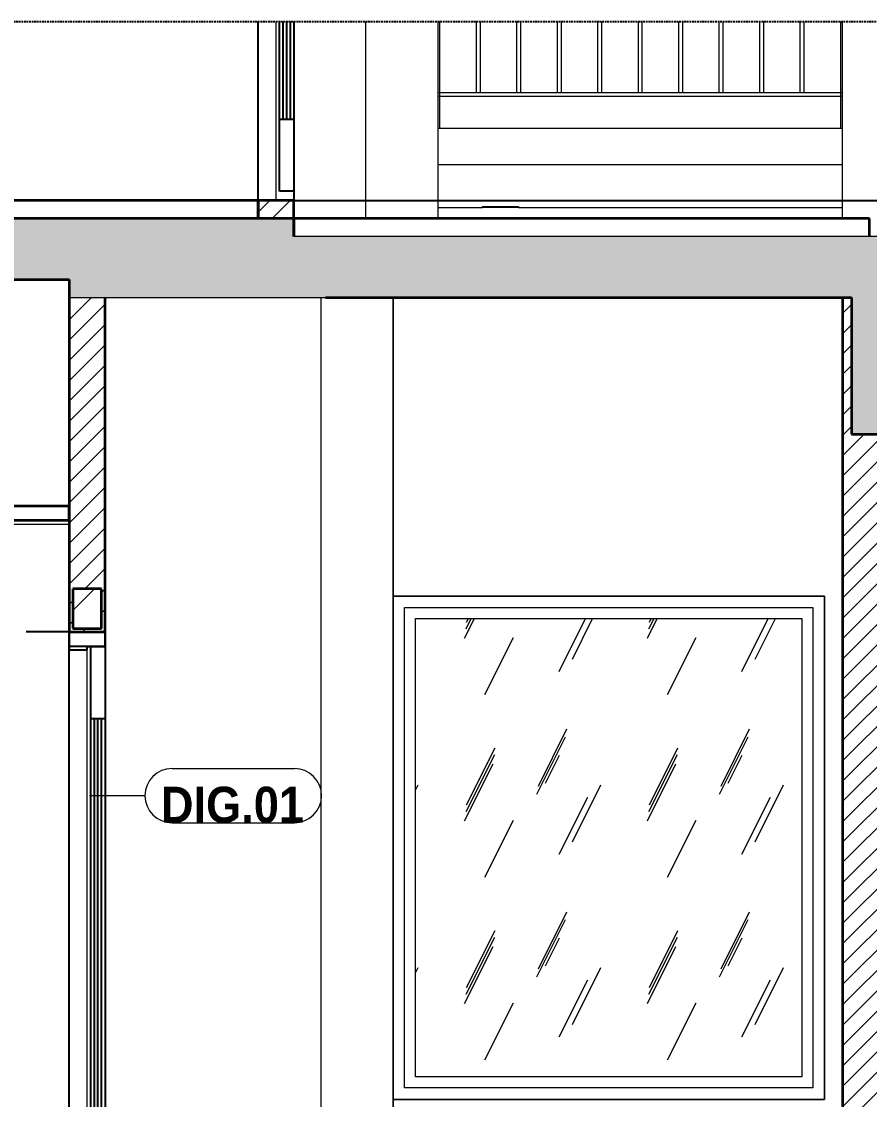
# Model space of a CAD drawing. Header units: millimetres. Extents: x 66631 to 260610, y 416 to 78637.
# Drawn here: x 140441 to 142798, y 3100 to 6097 of the extents above; entities that cross this region are included whole.
import ezdxf

# ---------------------------------------------------------------- set-up
doc = ezdxf.new("R2010")
doc.units = ezdxf.units.MM
for name, pattern in [('Centre', [31.75, 6.35, -4.7625, 15.875, -4.7625]), ('Hidden', [7.14375, 4.7625, -2.38125]), ('IMPORT-CENTER _2_', [40.64, 25.4, -5.08, 5.08, -5.08])]:
    doc.linetypes.add(name, pattern=pattern)
for name, color, linetype, lineweight in [('0-5', 130, 'Continuous', 5), ('A-CLNG-1', 250, 'Continuous', 35), ('A-CLNG-FNSH-1', 7, 'Continuous', 18), ('A-CLNG-PATT-1', 7, 'Continuous', 18), ('A-DETL-GENF', 92, 'Continuous', 18), ('A-DETL-GENF-4', 92, 'Hidden', 25), ('A-DETL-GENF-5', 9, 'Continuous', 18), ('A-DETL-MEDM', 33, 'Continuous', 35), ('A-DETL-THIN', 151, 'Continuous', 18), ('A-DOOR', 31, 'Continuous', 18), ('A-DOOR-3', 7, 'Continuous', 18), ('A-DOOR-4', 10, 'Continuous', 25), ('A-DOOR-IDEN', 31, 'Continuous', 9), ('A-FLOR-FNSH-1', 250, 'Continuous', 35), ('A-FLOR-HRAL', 11, 'Continuous', 18), ('A-FLOR-HRAL-1', 7, 'Continuous', 18), ('A-FLOR-LEVL-2', 51, 'Centre', 9), ('A-GLAZ', 151, 'Continuous', 18), ('A-WALL', 113, 'Continuous', 18), ('A-WALL-2', 250, 'Continuous', 35), ('A-WALL-3', 7, 'Continuous', 18), ('A-WALL-PATT-1', 9, 'Continuous', 18), ('A-WALL-PATT-2', 111, 'Continuous', 18), ('G-IMPT', 8, 'Continuous', 18), ('G-IMPT-4', 8, 'IMPORT-CENTER _2_', 18), ('M-EQPM', 50, 'Continuous', 18), ('M-EQPM-2', 7, 'Continuous', 18), ('M-EQPM-3', 50, 'Continuous', 25), ('S-BEAM-2', 7, 'Continuous', 18), ('S-COLS-9', 7, 'Continuous', 18)]:
    doc.layers.add(name, color=color, linetype=linetype, lineweight=lineweight)
doc.styles.add('Arial_B_1', font='arialbd.ttf', dxfattribs={"width": 0.9, "height": 100})
pattern_1 = [(45, (73567.876, 15875), (-28.28427, 28.28427), [])]
pattern_2 = [(50, (139113.6, 15875), (364.368, -31.878), [38.1, -419.1]), (355, (139113.6, 15875), (-70.486, 382.113), [30.48, -335.28]), (100.451, (139143.98, 15872.34), (293.885, 350.233), [32.38, -356.18]), (46.184, (139113.6, 15976.6), (542.158, -84.086), [57.15, -628.65]), (96.636, (139158.8, 15969.6), (474.805, 494.855), [48.57, -534.27]), (351.184, (139113.6, 15976.6), (474.81, 494.85), [45.72, -502.92]), (21, (139164.4, 15951.2), (303.2285, -204.5305), [38.1, -419.1]), (326, (139164.4, 15951.2), (123.604, 368.376), [30.48, -335.28]), (71.451, (139189.68, 15934.16), (426.834, 163.843), [32.38, -356.18]), (37.5, (139113.61, 15875), (6.1766, 169.1102), [3.353, -327.863, 3.353, -337.007, -336.55]), (37.5, (139113.61, 15875), (6.1766, 169.1102), [-671.576, 3.353, -333.197]), (7.5, (139113.61, 15875), (133.639, 200.3615), [3.353, -190.703, 3.353, -320.243, -128.27]), (7.5, (139113.61, 15875), (133.639, 200.3615), [-517.652, 3.353, -124.917]), (327.5, (139000.33, 15875), (271.1818, -11.4584), [3.353, -123.647, 3.353, -392.887, -525.78]), (327.5, (139000.33, 15875), (271.1818, -11.4584), [-523.24, 3.353, -522.427]), (317.5, (138949.53, 15875), (296.2585, 50.853), [3.353, -161.747, 3.353, -259.791, -373.38]), (317.5, (138949.53, 15875), (296.2585, 50.853), [-428.244, 3.353, -370.027]), (45, (139113.61, 15875), (-125.7236, 125.7236), []), (45, (139113.61, 16065.5), (-125.7236, 125.7236), [])]

# ---------------------------------------------------------------- blocks, each defined once
blk = doc.blocks.new('NCV_TKTC_KET CAU_rvt-6-TKCS_CĂN HỘ LOẠI 1B - MẶT CẮT 5')
at = {"layer": 'S-BEAM-2'}
blk.add_line((76052.6, 5700), (77177.6, 5700), dxfattribs=at)
at = {"layer": 'S-COLS-9'}
blk.add_line((77177.6, 5550), (77177.6, 6097.5), dxfattribs=at)
blk = doc.blocks.new('THU NUOC - THU NUOC-455054-TKCS_CĂN HỘ LOẠI 1B - MẶT CẮT 5')
at = {"layer": 'M-EQPM-2'}
for p, q in [((76177, 5583.2), (76277, 5583.2)), ((76177, 5580), (76177, 5583.2)), ((76277, 5580), (76177, 5580)), ((76277, 5583.2), (76277, 5580))]:
    blk.add_line(p, q, dxfattribs=at)
blk = doc.blocks.new('Railing - 10mm-901206-TKCS_CĂN HỘ LOẠI 1B - MẶT CẮT 5')
at = {"layer": 'A-FLOR-HRAL-1'}
for p, q in [((76160.1, 5900), (76160.1, 6097.5)), ((76170.1, 6097.5), (76170.1, 5900))]:
    blk.add_line(p, q, dxfattribs=at)
blk = doc.blocks.new('Railing - 50 x 10mm-901205-TKCS_CĂN HỘ LOẠI 1B - MẶT CẮT 5')
at = {"layer": 'A-FLOR-HRAL-1'}
blk.add_line((76057.6, 6097.5), (76057.6, 5800), dxfattribs=at)
blk = doc.blocks.new('Railing - 50 x 10mm-V77-TKCS_CĂN HỘ LOẠI 1B - MẶT CẮT 5')
at = {"layer": 'A-FLOR-HRAL-1'}
blk.add_line((77172.6, 5800), (77172.6, 6097.5), dxfattribs=at)
blk = doc.blocks.new('Railing - Railing-1003511-TKCS_CĂN HỘ LOẠI 1B - MẶT CẮT 5')
at = {"layer": 'A-FLOR-HRAL-1'}
for p, q in [((76052.564287, 5900), (77177.564287, 5900)), ((76052.564287, 5890), (77177.564287, 5890))]:
    blk.add_line(p, q, dxfattribs=at)
for name, p in [('Railing - 50 x 10mm-901205-TKCS_CĂN HỘ LOẠI 1B - MẶT CẮT 5', (0, 0)), ('Railing - 10mm-901206-TKCS_CĂN HỘ LOẠI 1B - MẶT CẮT 5', (0, 0)), ('Railing - 10mm-901206-TKCS_CĂN HỘ LOẠI 1B - MẶT CẮT 5', (112.5, 0)), ('Railing - 10mm-901206-TKCS_CĂN HỘ LOẠI 1B - MẶT CẮT 5', (225, 0)), ('Railing - 10mm-901206-TKCS_CĂN HỘ LOẠI 1B - MẶT CẮT 5', (337.5, 0)), ('Railing - 10mm-901206-TKCS_CĂN HỘ LOẠI 1B - MẶT CẮT 5', (450, 0)), ('Railing - 10mm-901206-TKCS_CĂN HỘ LOẠI 1B - MẶT CẮT 5', (562.5, 0)), ('Railing - 10mm-901206-TKCS_CĂN HỘ LOẠI 1B - MẶT CẮT 5', (675, 0)), ('Railing - 10mm-901206-TKCS_CĂN HỘ LOẠI 1B - MẶT CẮT 5', (787.5, 0)), ('Railing - 10mm-901206-TKCS_CĂN HỘ LOẠI 1B - MẶT CẮT 5', (900, 0)), ('Railing - 50 x 10mm-V77-TKCS_CĂN HỘ LOẠI 1B - MẶT CẮT 5', (0, 0))]:
    blk.add_blockref(name, p)
blk = doc.blocks.new('DOOR_CW_01 CANH MO-PANEL KINH - DIG_01-900x2200-CỬA NHÔM KÍNH-901215-TKCS_CĂN HỘ LOẠI 1B - MẶT CẮT 5')
at = {"layer": 'A-DOOR-3'}
for p, q in [((75552.6, 5600), (75552.6, 6097.5)), ((75602.6, 5600), (75602.6, 6097.5)), ((75652.6, 5600), (75652.6, 6097.5))]:
    blk.add_line(p, q, dxfattribs=at)
at = {"layer": 'A-DOOR-4'}
for p, q in [((75552.6, 5600), (75552.6, 6097.5)), ((75552.6, 5600), (75552.6, 6097.5)), ((75612.6, 5626), (75612.6, 6097.5)), ((75622.6, 5826), (75622.6, 6097.5)), ((75632.6, 5826), (75632.6, 6097.5)), ((75642.6, 5826), (75642.6, 6097.5)), ((75652.6, 6097.5), (75652.6, 5600)), ((75652.6, 6097.5), (75652.6, 5600)), ((75612.6, 5826), (75652.6, 5826)), ((75652.6, 5626), (75612.6, 5626))]:
    blk.add_line(p, q, dxfattribs=at)
blk = doc.blocks.new('NCV_TKTC_TANG 2_rvt-5-TKCS_CĂN HỘ LOẠI 1B - MẶT CẮT 5')
at = {"layer": 'A-WALL-PATT-1'}
h = blk.add_hatch(dxfattribs=at)
h.set_pattern_fill('FP_15', color=256, style=0, pattern_type=2)
h.set_pattern_definition(pattern_1)
h.paths.add_polyline_path([(75652.5, 5500), (75652.6, 5500), (75652.5, 5600), (75552.6, 5600), (75552.6, 5550), (75652.5, 5550), (75652.5, 5502.3)])
at = {"layer": 'A-FLOR-FNSH-1'}
for p, q in [((75552.6, 5600), (69252.5, 5600)), ((75552.6, 5550), (75552.6, 5600)), ((75652.6, 5600), (75552.6, 5600)), ((75552.6, 5600), (75552.6, 5550)), ((75652.6, 5550), (75652.6, 5600)), ((77252.6, 5550), (75652.6, 5550)), ((75652.6, 5550), (75652.6, 5500)), ((77252.6, 5500), (77252.6, 5550))]:
    blk.add_line(p, q, dxfattribs=at)
at = {"layer": 'A-WALL-2'}
for p, q in [((75552.6, 5600), (75552.6, 5550)), ((75652.6, 5600), (75552.6, 5600)), ((75652.6, 5500), (75652.6, 5600))]:
    blk.add_line(p, q, dxfattribs=at)
at = {"layer": 'A-WALL-3'}
for p, q in [((76052.6, 6097.5), (76052.6, 5550)), ((77177.6, 5800), (76052.6, 5800)), ((76052.6, 5580), (76177, 5580)), ((76277, 5580), (77177.6, 5580))]:
    blk.add_line(p, q, dxfattribs=at)
at = {"layer": 'S-COLS-9'}
for p, q in [((75852.6, 5550), (75852.6, 6097.5)), ((76052.6, 6097.5), (76052.6, 5550))]:
    blk.add_line(p, q, dxfattribs=at)
at = {"layer": 'A-DOOR'}
blk.add_blockref('DOOR_CW_01 CANH MO-PANEL KINH - DIG_01-900x2200-CỬA NHÔM KÍNH-901215-TKCS_CĂN HỘ LOẠI 1B - MẶT CẮT 5', (0, 0), dxfattribs=at)
at = {"layer": 'A-FLOR-HRAL'}
blk.add_blockref('Railing - Railing-1003511-TKCS_CĂN HỘ LOẠI 1B - MẶT CẮT 5', (0, 0), dxfattribs=at)
at = {"layer": 'M-EQPM'}
blk.add_blockref('THU NUOC - THU NUOC-455054-TKCS_CĂN HỘ LOẠI 1B - MẶT CẮT 5', (0, 0), dxfattribs=at)
blk = doc.blocks.new('DOOR_CW_01 CANH MO-PANEL KINH - DIG_01-900x2200-CỬA NHÔM KÍNH-400860-TKCS_CĂN HỘ LOẠI 1B - MẶT CẮT 5')
at = {"layer": 'A-DOOR-3'}
for p, q in [((75027.564287, 2200), (75027.564287, 4350)), ((75077.564287, 2200), (75077.564287, 4350)), ((75127.564287, 2200), (75127.564287, 4360))]:
    blk.add_line(p, q, dxfattribs=at)
at = {"layer": 'A-DOOR-4'}
for p, q in [((75127.564287, 4400), (74907.564287, 4400)), ((75027.564287, 2200), (75027.564287, 4400)), ((75027.564287, 2200), (75027.564287, 4400)), ((75027.564287, 4400), (75027.564287, 4350)), ((75127.564287, 4400), (75027.564287, 4400)), ((75127.564287, 4400), (75127.564287, 2200)), ((75127.564287, 4400), (75127.564287, 2200)), ((75127.564287, 4360), (75127.564287, 4400)), ((75127.564287, 4360), (75027.564287, 4360)), ((75027.564287, 4350), (75077.564287, 4350)), ((75077.564287, 4350), (75077.564287, 4360)), ((75077.564287, 4360), (75127.564287, 4360)), ((75127.564287, 4360), (75087.564287, 4360)), ((75087.564287, 2226), (75087.564287, 4360)), ((75127.564287, 4158), (75087.564287, 4158)), ((75097.564287, 2426), (75097.564287, 4158)), ((75107.564287, 2426), (75107.564287, 4158)), ((75117.564287, 2426), (75117.564287, 4158)), ((75087.564287, 2426), (75127.564287, 2426)), ((75127.564287, 2226), (75087.564287, 2226))]:
    blk.add_line(p, q, dxfattribs=at)
blk = doc.blocks.new('NCV_TKTC_TANG 1_rvt-5-TKCS_CĂN HỘ LOẠI 1B - MẶT CẮT 5')
at = {"layer": 'A-CLNG-PATT-1'}
h = blk.add_hatch(dxfattribs=at)
h.set_pattern_fill('FP_19', color=256, style=0, pattern_type=2)
h.set_pattern_definition([(0, (73567.88, 15875), (406.4, 101.6), [16.764, -288.036, 16.764, -288.036, -1625.6]), (0, (73567.88, 15875), (406.4, 101.6), [-609.6, 16.764, -592.836, 16.764, -288.036, -711.2]), (0, (73567.88, 15875), (406.4, 101.6), [-1524, 16.764, -186.436, 16.764, -491.236]), (120, (73720.28, 15925.8), (-291.1882, 301.1527), [16.764, -288.036, 16.764, -288.036, -1625.6]), (120, (73720.28, 15925.8), (-291.1882, 301.1527), [-609.6, 16.764, -592.836, 16.764, -288.036, -711.2]), (120, (73720.28, 15925.8), (-291.1882, 301.1527), [-1524, 16.764, -186.436, 16.764, -491.236]), (240, (73771.08, 16129), (-115.2118, -402.7527), [16.764, -288.036, 16.764, -288.036, -1625.6]), (240, (73771.08, 16129), (-115.2118, -402.7527), [-609.6, 16.764, -592.836, 16.764, -288.036, -711.2]), (240, (73771.08, 16129), (-115.2118, -402.7527), [-1524, 16.764, -186.436, 16.764, -491.236])])
h.paths.add_polyline_path([(74514.5, 4700), (75027.6, 4700), (75027.6, 4710), (72227.6, 4710), (72227.6, 4700), (73848, 4700)])
at = {"layer": 'A-WALL-PATT-1'}
h = blk.add_hatch(dxfattribs=at)
h.set_pattern_fill('FP_15', color=256, style=0, pattern_type=2)
h.set_pattern_definition(pattern_1)
h.paths.add_polyline_path([(75027.6, 2150), (75127.6, 2150), (75127.6, 2200), (75027.6, 2200)])
h.paths.add_polyline_path([(75097.7, 4400), (75127.6, 4400), (75127.6, 5330), (75027.6, 5330), (75027.6, 4400), (75037.6, 4400)])
h.paths.add_polyline_path([(75098, 4410), (75037.6, 4410), (75037.6, 4520), (75117.6, 4520), (75117.6, 4410)])
at = {"layer": 'A-CLNG-1'}
for p, q in [((75027.6, 4750), (74597.9, 4750)), ((75027.6, 4710), (75027.6, 4750)), ((75027.6, 4710), (72227.6, 4710))]:
    blk.add_line(p, q, dxfattribs=at)
at = {"layer": 'A-CLNG-FNSH-1'}
for p, q in [((75027.6, 4700), (75027.6, 4710)), ((72227.6, 4700), (75027.6, 4700))]:
    blk.add_line(p, q, dxfattribs=at)
at = {"layer": 'A-WALL-2'}
for p, q in [((75027.6, 5380), (75027.6, 4400)), ((75127.6, 4400), (75127.6, 5330)), ((75027.6, 4400), (75127.6, 4400))]:
    blk.add_line(p, q, dxfattribs=at)
at = {"layer": 'A-WALL-3'}
blk.add_line((75927.6, 5330), (75927.6, 2150), dxfattribs=at)
at = {"layer": 'S-COLS-9'}
for p, q in [((75727.9, 2150), (75727.9, 5330)), ((75927.9, 5330), (75927.9, 2150))]:
    blk.add_line(p, q, dxfattribs=at)
at = {"layer": 'A-DOOR'}
blk.add_blockref('DOOR_CW_01 CANH MO-PANEL KINH - DIG_01-900x2200-CỬA NHÔM KÍNH-400860-TKCS_CĂN HỘ LOẠI 1B - MẶT CẮT 5', (0, 0), dxfattribs=at)
blk = doc.blocks.new('M_Fixed - 1200 x 1400-2147274-TKCS_CĂN HỘ LOẠI 1B - MẶT CẮT 5')
at = {"layer": 'A-GLAZ'}
h = blk.add_hatch(dxfattribs=at)
h.set_pattern_fill('FP_21', color=256, style=0, pattern_type=2)
h.set_pattern_definition([(63.435, (74164.63, 15909.78), (-0.0009, 508.0002), [177.488, -958.435]), (63.435, (73656.63, 15909.78), (-0.0009, 508.0002), [177.488, -958.435]), (63.435, (74407.81, 16007.92), (-0.0009, 508.0002), [177.488, -958.435]), (63.435, (73899.81, 16007.92), (-0.0009, 508.0002), [177.488, -958.435]), (63.435, (74371, 15973.28), (-0.0009, 508.0002), [177.488, -958.435]), (63.435, (73863, 15973.28), (-0.0009, 508.0002), [177.488, -958.435]), (63.435, (74333.49, 16171.7), (-0.0009, 508.0002), [86.267, -1049.655]), (63.435, (73825.49, 16171.7), (-0.0009, 508.0002), [86.267, -1049.655]), (63.435, (74308.95, 16140.98), (-0.0009, 508.0002), [177.488, -958.435]), (63.435, (73800.95, 16140.98), (-0.0009, 508.0002), [177.488, -958.435]), (63.435, (74313.28, 16163.03), (-0.0009, 508.0002), [177.488, -958.435]), (63.435, (73805.28, 16163.03), (-0.0009, 508.0002), [177.488, -958.435]), (63.435, (74108.32, 16066.31), (-0.0009, 508.0002), [177.488, -958.435]), (63.435, (73600.32, 16066.31), (-0.0009, 508.0002), [177.488, -958.435]), (63.435, (74112.66, 16092.3), (-0.0009, 508.0002), [177.488, -958.435]), (63.435, (73604.66, 16092.3), (-0.0009, 508.0002), [177.488, -958.435]), (63.435, (74113.82, 16111.03), (-0.0009, 508.0002), [177.488, -958.435]), (63.435, (73605.82, 16111.03), (-0.0009, 508.0002), [177.488, -958.435])])
h.paths.add_polyline_path([(75990.564287, 3163), (77064.564287, 3163), (77064.564287, 4437), (75990.564287, 4437), (75990.564287, 3859.387993)])
for p, q in [((77127.564287, 4500), (75927.881062, 4500)), ((77127.564287, 3100), (77127.564287, 4500)), ((75959.564287, 4468), (77095.564287, 4468)), ((75959.564287, 3132), (75959.564287, 4468)), ((77095.564287, 4468), (77095.564287, 3132)), ((75990.564287, 4437), (77064.564287, 4437)), ((75990.564287, 3163), (75990.564287, 4437)), ((77064.564287, 4437), (77064.564287, 3163)), ((77064.564287, 3163), (75990.564287, 3163)), ((77095.564287, 3132), (75959.564287, 3132)), ((75927.881062, 3100), (77127.564287, 3100))]:
    blk.add_line(p, q, dxfattribs=at)
blk = doc.blocks.new('TKTC_XREF_251221_MB TANG 2-7 - TKTC_XREF_260130_MB TANG 2-5_dwg_$cc-4746800-TKCS_CĂN HỘ LOẠI 1B - MẶT CẮT 5')
at = {"layer": 'G-IMPT-4'}
for p, q in [((73743.1, 5600), (73864.2, 5600)), ((73803.2, 5600), (73804.1, 5600))]:
    blk.add_line(p, q, dxfattribs=at)
at = {"layer": 'M-EQPM'}
for p, q in [((73803.7, 5600), (73758.7, 5600)), ((73758.7, 5600), (73848.7, 5600)), ((73848.7, 5600), (73803.7, 5600)), ((73804, 5600), (73804, 5600))]:
    blk.add_line(p, q, dxfattribs=at)
blk = doc.blocks.new('TKTC_XREF_251221_MB TANG 2-7 - TKTC_XREF_260130_MB TANG 2-5_dwg_CUM U_DN100-4746796-TKCS_CĂN HỘ LOẠI 1B - MẶT CẮT 5')
at = {"layer": 'G-IMPT'}
for p, q in [((73750.5, 5600), (73748.2, 5600)), ((73749.2, 5600), (73858.1, 5600)), ((73749.6, 5600), (73749.2, 5600)), ((73756.2, 5600), (73749.4, 5600)), ((73755.1, 5600), (73750.5, 5600)), ((73750.5, 5600), (73750.5, 5600)), ((73751.6, 5600), (73750.8, 5600)), ((73754.1, 5600), (73751.5, 5600)), ((73754.1, 5600), (73751.5, 5600)), ((73754.1, 5600), (73751.6, 5600)), ((73754.8, 5600), (73754.1, 5600)), ((73755, 5600), (73755.1, 5600)), ((73757.3, 5600), (73755.1, 5600)), ((73755.5, 5600), (73851.8, 5600)), ((73758.7, 5600), (73848.7, 5600)), ((73853.1, 5600), (73850.9, 5600)), ((73858.8, 5600), (73852, 5600)), ((73857.7, 5600), (73853.1, 5600)), ((73853.1, 5600), (73853.1, 5600)), ((73854.2, 5600), (73853.4, 5600)), ((73856.7, 5600), (73854.2, 5600)), ((73856.7, 5600), (73854.2, 5600)), ((73856.7, 5600), (73854.2, 5600)), ((73857.5, 5600), (73856.7, 5600)), ((73860, 5600), (73857.7, 5600)), ((73857.7, 5600), (73857.7, 5600)), ((73858.5, 5600), (73858.1, 5600))]:
    blk.add_line(p, q, dxfattribs=at)
at = {"layer": 'G-IMPT', "flags": 128}
for points in [[(73757.3, 5600), (73758.8, 5600), (73758.8, 5600), (73746.7, 5600), (73746.7, 5600), (73748.2, 5600)], [(73748.2, 5600), (73748.2, 5600), (73757.3, 5600), (73757.3, 5600)], [(73754.8, 5600), (73754.8, 5600), (73750.8, 5600), (73750.8, 5600)], [(73755.9, 5600), (73755.5, 5600), (73758.7, 5600)], [(73852.2, 5600), (73851.8, 5600), (73848.7, 5600)], [(73859.9, 5600), (73861.4, 5600), (73861.4, 5600), (73849.3, 5600), (73849.3, 5600), (73850.8, 5600)], [(73850.9, 5600), (73850.8, 5600), (73859.9, 5600), (73860, 5600)], [(73857.4, 5600), (73857.5, 5600), (73853.4, 5600), (73853.4, 5600)]]:
    blk.add_lwpolyline(points, dxfattribs=at)
blk = doc.blocks.new('TKTC_XREF_251221_MB TANG 2-7 - TKTC_XREF_260130_MB TANG 2-5_dwg_$cc-4746795-TKCS_CĂN HỘ LOẠI 1B - MẶT CẮT 5')
at = {"layer": 'G-IMPT-4'}
for p, q in [((73903.4, 5600), (74056.4, 5600)), ((73979.9, 5600), (73980, 5600))]:
    blk.add_line(p, q, dxfattribs=at)
at = {"layer": 'M-EQPM'}
for p, q in [((73979.9, 5600), (73923.1, 5600)), ((73923.1, 5600), (74036.8, 5600)), ((74036.8, 5600), (73979.9, 5600)), ((73980, 5600), (73980, 5600))]:
    blk.add_line(p, q, dxfattribs=at)
blk = doc.blocks.new('TKTC_XREF_251221_MB TANG 2-7 - TKTC_XREF_260130_MB TANG 2-5_dwg_CUM U_DN100-4746799-TKCS_CĂN HỘ LOẠI 1B - MẶT CẮT 5')
at = {"layer": 'G-IMPT'}
for p, q in [((73910.3, 5600), (73913.2, 5600)), ((73911.7, 5600), (73920.3, 5600)), ((74049.6, 5600), (73912, 5600)), ((73912, 5600), (73912, 5600)), ((73913.2, 5600), (73918.9, 5600)), ((73913.2, 5600), (73913.2, 5600)), ((73913.5, 5600), (73914.4, 5600)), ((73914.4, 5600), (73917.6, 5600)), ((73914.4, 5600), (73917.6, 5600)), ((73914.4, 5600), (73917.6, 5600)), ((73917.6, 5600), (73918.6, 5600)), ((73918.9, 5600), (73921.8, 5600)), ((73918.9, 5600), (73918.9, 5600)), ((74041.7, 5600), (73920, 5600)), ((74037.7, 5600), (73923.9, 5600)), ((74040, 5600), (74042.8, 5600)), ((74041.4, 5600), (74050, 5600)), ((74042.8, 5600), (74048.6, 5600)), ((74042.8, 5600), (74042.8, 5600)), ((74043.2, 5600), (74044.1, 5600)), ((74044.1, 5600), (74047.3, 5600)), ((74044.1, 5600), (74047.3, 5600)), ((74044.1, 5600), (74047.3, 5600)), ((74047.3, 5600), (74048.3, 5600)), ((74048.6, 5600), (74051.4, 5600)), ((74048.6, 5600), (74048.6, 5600)), ((74049.7, 5600), (74049.6, 5600))]:
    blk.add_line(p, q, dxfattribs=at)
at = {"layer": 'G-IMPT', "flags": 128}
for points in [[(73910.3, 5600), (73908.4, 5600), (73908.4, 5600), (73923.7, 5600), (73923.7, 5600), (73921.8, 5600)], [(73921.8, 5600), (73921.8, 5600), (73910.3, 5600), (73910.3, 5600)], [(73913.5, 5600), (73913.5, 5600), (73918.6, 5600), (73918.6, 5600)], [(73920, 5600), (73920, 5600), (73923.9, 5600)], [(74041.7, 5600), (74041.7, 5600), (74037.7, 5600)], [(74040, 5600), (74038, 5600), (74038, 5600), (74053.4, 5600), (74053.4, 5600), (74051.4, 5600)], [(74051.4, 5600), (74051.4, 5600), (74040, 5600), (74040, 5600)], [(74043.2, 5600), (74043.2, 5600), (74048.3, 5600), (74048.3, 5600)]]:
    blk.add_lwpolyline(points, dxfattribs=at)
blk = doc.blocks.new('TKTC_XREF_251221_MB TANG 2-7 - TKTC_XREF_260130_MB TANG 2-5_dwg_$cc-4746798-TKCS_CĂN HỘ LOẠI 1B - MẶT CẮT 5')
at = {"layer": 'G-IMPT-4'}
for p, q in [((73667.9, 5600), (73514.9, 5600)), ((73591.3, 5600), (73591.4, 5600))]:
    blk.add_line(p, q, dxfattribs=at)
at = {"layer": 'M-EQPM'}
for p, q in [((73648.2, 5600), (73534.5, 5600)), ((73534.5, 5600), (73591.4, 5600)), ((73591.4, 5600), (73591.4, 5600)), ((73591.4, 5600), (73648.2, 5600))]:
    blk.add_line(p, q, dxfattribs=at)
blk = doc.blocks.new('TKTC_XREF_251221_MB TANG 2-7 - TKTC_XREF_260130_MB TANG 2-5_dwg_THU NUOC - THU NUOC-444531-TKCS_MB TẦNG 1-4746810-TKCS_CĂN HỘ LOẠI 1B - MẶT CẮT 5')
at = {"layer": 'G-IMPT'}
for p, q in [((76154.5, 5600), (76304.5, 5600)), ((76304.5, 5600), (76154.5, 5600)), ((76179.5, 5600), (76279.5, 5600)), ((76279.5, 5600), (76179.5, 5600)), ((76184.5, 5600), (76274.5, 5600)), ((76274.5, 5600), (76184.5, 5600)), ((76274.5, 5600), (76184.5, 5600)), ((76184.5, 5600), (76274.5, 5600)), ((76197.4, 5600), (76197.4, 5600)), ((76197.4, 5600), (76197.4, 5600)), ((76197.4, 5600), (76197.4, 5600)), ((76197.4, 5600), (76221.5, 5600)), ((76221.5, 5600), (76197.4, 5600)), ((76197.4, 5600), (76261.6, 5600)), ((76261.6, 5600), (76197.4, 5600)), ((76197.4, 5600), (76261.6, 5600)), ((76261.6, 5600), (76197.4, 5600)), ((76209.8, 5600), (76209.8, 5600)), ((76209.8, 5600), (76209.8, 5600)), ((76209.8, 5600), (76249.3, 5600)), ((76249.3, 5600), (76209.8, 5600)), ((76209.8, 5600), (76249.3, 5600)), ((76249.3, 5600), (76209.8, 5600)), ((76219.7, 5600), (76219.7, 5600)), ((76219.7, 5600), (76219.7, 5600)), ((76219.7, 5600), (76239.4, 5600)), ((76239.4, 5600), (76219.7, 5600)), ((76219.7, 5600), (76239.4, 5600)), ((76239.4, 5600), (76219.7, 5600)), ((76261.6, 5600), (76237.5, 5600)), ((76237.5, 5600), (76261.6, 5600)), ((76239.4, 5600), (76239.4, 5600)), ((76239.4, 5600), (76239.4, 5600)), ((76249.3, 5600), (76249.3, 5600)), ((76249.3, 5600), (76249.3, 5600)), ((76261.6, 5600), (76261.6, 5600)), ((76261.6, 5600), (76261.6, 5600)), ((76261.6, 5600), (76261.6, 5600))]:
    blk.add_line(p, q, dxfattribs=at)
blk = doc.blocks.new('TKTC_XREF_251221_MB TANG 2-7 - TKTC_XREF_260130_MB TANG 2-5_dwg_$cc-V82-TKCS_CĂN HỘ LOẠI 1B - MẶT CẮT 5')
at = {"layer": 'G-IMPT-4'}
for p, q in [((77099.1, 5600), (77220.2, 5600)), ((77160, 5600), (77159.3, 5600))]:
    blk.add_line(p, q, dxfattribs=at)
at = {"layer": 'M-EQPM'}
for p, q in [((77159.9, 5600), (77159.4, 5600)), ((77159.4, 5600), (77159.6, 5600)), ((77159.6, 5600), (77159.9, 5600)), ((77204.6, 5600), (77204.6, 5600))]:
    blk.add_line(p, q, dxfattribs=at)
blk = doc.blocks.new('TKTC_XREF_251221_MB TANG 2-7 - TKTC_XREF_260130_MB TANG 2-5_dwg_CUM U_DN100-V83-TKCS_CĂN HỘ LOẠI 1B - MẶT CẮT 5')
at = {"layer": 'G-IMPT'}
for p, q in [((77161.1, 5600), (77161.2, 5600)), ((77161.1, 5600), (77161.2, 5600)), ((77161.1, 5600), (77161.2, 5600)), ((77212.4, 5600), (77161.1, 5600)), ((77212.6, 5600), (77161.2, 5600)), ((77213.9, 5600), (77217.7, 5600)), ((77214, 5600), (77217.7, 5600)), ((77214.1, 5600), (77217.9, 5600)), ((77214.1, 5600), (77217.9, 5600)), ((77217.7, 5600), (77217.7, 5600)), ((77217.7, 5600), (77217.7, 5600)), ((77217.7, 5600), (77217.7, 5600)), ((77217.9, 5600), (77217.9, 5600)), ((77217.9, 5600), (77217.9, 5600)), ((77217.9, 5600), (77217.9, 5600)), ((77218.5, 5600), (77218.5, 5600)), ((77218.6, 5600), (77218.6, 5600)), ((77220.1, 5600), (77220, 5600)), ((77220.2, 5600), (77220.2, 5600)), ((77221.6, 5600), (77221.6, 5600)), ((77221.7, 5600), (77221.7, 5600)), ((77223.5, 5600), (77222.8, 5600)), ((77222.8, 5600), (77223.5, 5600)), ((77223.7, 5600), (77222.9, 5600)), ((77222.9, 5600), (77223.7, 5600)), ((77223.5, 5600), (77223.5, 5600)), ((77223.7, 5600), (77223.7, 5600))]:
    blk.add_line(p, q, dxfattribs=at)
at = {"layer": 'G-IMPT', "flags": 128}
for points in [[(77212.4, 5600), (77161.1, 5600), (77161.1, 5600)], [(77212.6, 5600), (77161.2, 5600), (77161.2, 5600)], [(77214, 5600), (77214, 5600), (77212.4, 5600), (77212.4, 5600), (77213.9, 5600), (77213.9, 5600)], [(77214.1, 5600), (77214.1, 5600), (77212.6, 5600), (77212.5, 5600), (77214.1, 5600), (77214.1, 5600)], [(77217.7, 5600), (77213.9, 5600), (77214, 5600), (77217.7, 5600)], [(77217.9, 5600), (77214.1, 5600), (77214.1, 5600), (77217.9, 5600)], [(77218.5, 5600), (77222.8, 5600), (77222.8, 5600), (77218.5, 5600)], [(77218.6, 5600), (77222.9, 5600), (77222.9, 5600), (77218.6, 5600)]]:
    blk.add_lwpolyline(points, dxfattribs=at)
blk = doc.blocks.new('TKTC_XREF_251221_MB TANG 2-7 - TKTC_XREF_251221_MB TANG 2-7-2039446-TKCS_CĂN HỘ LOẠI 1B - MẶT CẮT 5')
at = {"layer": 'M-EQPM'}
for p, q in [((75353.6, 5600), (74628.4, 5600)), ((74628.7, 5600), (75353.9, 5600)), ((75353.9, 5600), (75353.6, 5600)), ((77212.4, 5600), (77092.6, 5600)), ((77092.6, 5600), (77212.4, 5600)), ((77252.4, 5600), (77212.6, 5600)), ((77212.6, 5600), (77252.4, 5600))]:
    blk.add_line(p, q, dxfattribs=at)
at = {"layer": 'M-EQPM-3'}
for p, q in [((74627.6, 5600), (77102.6, 5600)), ((77102.6, 5600), (77727.6, 5600))]:
    blk.add_line(p, q, dxfattribs=at)
for name, p in [('TKTC_XREF_251221_MB TANG 2-7 - TKTC_XREF_260130_MB TANG 2-5_dwg_$cc-4746798-TKCS_CĂN HỘ LOẠI 1B - MẶT CẮT 5', (1232.1, 0)), ('TKTC_XREF_251221_MB TANG 2-7 - TKTC_XREF_260130_MB TANG 2-5_dwg_CUM U_DN100-4746799-TKCS_CĂN HỘ LOẠI 1B - MẶT CẮT 5', (842.7, 0)), ('TKTC_XREF_251221_MB TANG 2-7 - TKTC_XREF_260130_MB TANG 2-5_dwg_$cc-4746800-TKCS_CĂN HỘ LOẠI 1B - MẶT CẮT 5', (1232.7, 0)), ('TKTC_XREF_251221_MB TANG 2-7 - TKTC_XREF_260130_MB TANG 2-5_dwg_CUM U_DN100-4746796-TKCS_CĂN HỘ LOẠI 1B - MẶT CẮT 5', (1232.7, 0)), ('TKTC_XREF_251221_MB TANG 2-7 - TKTC_XREF_260130_MB TANG 2-5_dwg_$cc-4746795-TKCS_CĂN HỘ LOẠI 1B - MẶT CẮT 5', (1296.7, 0)), ('TKTC_XREF_251221_MB TANG 2-7 - TKTC_XREF_260130_MB TANG 2-5_dwg_CUM U_DN100-4746799-TKCS_CĂN HỘ LOẠI 1B - MẶT CẮT 5', (1296.7, 0)), ('TKTC_XREF_251221_MB TANG 2-7 - TKTC_XREF_260130_MB TANG 2-5_dwg_THU NUOC - THU NUOC-444531-TKCS_MB TẦNG 1-4746810-TKCS_CĂN HỘ LOẠI 1B - MẶT CẮT 5', (0, 0)), ('TKTC_XREF_251221_MB TANG 2-7 - TKTC_XREF_260130_MB TANG 2-5_dwg_$cc-V82-TKCS_CĂN HỘ LOẠI 1B - MẶT CẮT 5', (0, 0)), ('TKTC_XREF_251221_MB TANG 2-7 - TKTC_XREF_260130_MB TANG 2-5_dwg_CUM U_DN100-V83-TKCS_CĂN HỘ LOẠI 1B - MẶT CẮT 5', (0, 0))]:
    blk.add_blockref(name, p)
blk = doc.blocks.new('BORDER VIEW - BORDER VIEW-2576918-TKCS_CĂN HỘ LOẠI 1B - MẶT CẮT 5')
at = {"layer": 'A-DETL-GENF-4'}
blk.add_line((68922.6, 6097.5), (77577.6, 6097.5), dxfattribs=at)
blk = doc.blocks.new('STN_Door Tag - STN_Door Tag-1788670-TKCS_CĂN HỘ LOẠI 1B - MẶT CẮT 5')
at = {"layer": 'A-DOOR-IDEN'}
for p, q in [((75313.7, 4020.3), (75653.8, 4020.3)), ((75313.7, 3869.4), (75653.8, 3869.4))]:
    blk.add_line(p, q, dxfattribs=at)
for centre, start, end in [((75313.7, 3944.9), 90, 270), ((75653.8, 3944.9), 270, 90)]:
    blk.add_arc(centre, 75.5, start, end, dxfattribs=at)

msp = doc.modelspace()

# ---------------------------------------------------------------- hatches: boundary and pattern name
at = {"layer": 'A-DETL-GENF-5'}
h = msp.add_hatch(dxfattribs=at)
h.set_pattern_fill('FP_16', color=256, style=0, pattern_type=2)
h.set_pattern_definition(pattern_2)
h.paths.add_polyline_path([(134848.4, 4950), (134848.4, 5385), (139598.4, 5385), (139598.4, 5150), (139798.4, 5150), (139798.4, 5380), (140573.4, 5380), (140573.4, 5330), (142748.4, 5330), (142748.4, 4950), (143048.4, 4950), (143048.4, 5350), (143273.3, 5350), (143273.3, 5500), (141198.2, 5500), (141198.2, 5550), (134318.3, 5550), (134318.3, 5350), (134548.4, 5350), (134548.4, 4950), (134798.3, 4950)])
h = msp.add_hatch(dxfattribs=at)
h.set_pattern_fill('FP_16', color=256, style=0, pattern_type=2)
h.set_pattern_definition(pattern_2)
h.paths.add_polyline_path([(140643.7, 4410), (140663.3, 4410), (140663.3, 4520), (140583.3, 4520), (140583.3, 4410)])
at = {"layer": 'A-WALL-PATT-2'}
h = msp.add_hatch(dxfattribs=at)
h.set_pattern_fill('FP_15', color=256, style=0, pattern_type=2)
h.set_pattern_definition([(45, (139113.61, 15875), (-28.28427, 28.28427), [])])
h.paths.add_polyline_path([(142729.2, 2150), (142923.3, 2150), (142923.3, 4950), (142748.4, 4950), (142748.4, 5330), (142723.3, 5330), (142723.3, 2150)])

# ---------------------------------------------------------------- linework, layer by layer
at = {"layer": 'A-DETL-MEDM'}
for p, q in [((141198.2, 5550), (134318.3, 5550)), ((139798.4, 5380), (140573.4, 5380)), ((141286.3, 5330), (142748.4, 5330)), ((142748.4, 5330), (142748.4, 4950)), ((142748.4, 4950), (143048.4, 4950)), ((140663.3, 4520), (140583.3, 4520)), ((140583.3, 4520), (140583.3, 4410)), ((140663.3, 4410), (140663.3, 4520)), ((140583.3, 4410), (140663.3, 4410))]:
    msp.add_line(p, q, dxfattribs=at)
at = {"layer": 'A-DETL-THIN'}
for p, q in [((141198.2, 5500), (141198.2, 5550)), ((143273.3, 5500), (141198.2, 5500)), ((140573.4, 5380), (140573.4, 5330)), ((140573.4, 5330), (141286.3, 5330))]:
    msp.add_line(p, q, dxfattribs=at)
at = {"layer": 'A-DOOR-IDEN'}
msp.add_line((140629.4, 3945.4), (140784, 3945.4), dxfattribs=at)
at = {"layer": 'A-FLOR-LEVL-2'}
msp.add_line((133864.6, 5600), (143913.9, 5600), dxfattribs=at)
at = {"layer": 'A-WALL'}
for p, q in [((141473.6, 4500), (142673.3, 4500)), ((142673.3, 4500), (142673.3, 3100)), ((142673.3, 3100), (141473.6, 3100))]:
    msp.add_line(p, q, dxfattribs=at)
at = {"layer": 'A-WALL-2'}
msp.add_line((142723.3, 5330), (142723.3, 2150), dxfattribs=at)

# ---------------------------------------------------------------- block references
at = {"layer": '0-5'}
for name in ['NCV_TKTC_TANG 2_rvt-5-TKCS_CĂN HỘ LOẠI 1B - MẶT CẮT 5', 'NCV_TKTC_KET CAU_rvt-6-TKCS_CĂN HỘ LOẠI 1B - MẶT CẮT 5', 'NCV_TKTC_TANG 1_rvt-5-TKCS_CĂN HỘ LOẠI 1B - MẶT CẮT 5']:
    msp.add_blockref(name, (65545.7, 0), dxfattribs=at)
at = {"layer": 'A-DETL-GENF'}
msp.add_blockref('BORDER VIEW - BORDER VIEW-2576918-TKCS_CĂN HỘ LOẠI 1B - MẶT CẮT 5', (65545.7, 0), dxfattribs=at)
at = {"layer": 'A-DOOR-IDEN'}
msp.add_blockref('STN_Door Tag - STN_Door Tag-1788670-TKCS_CĂN HỘ LOẠI 1B - MẶT CẮT 5', (65545.7, 0), dxfattribs=at)
at = {"layer": 'A-GLAZ'}
msp.add_blockref('M_Fixed - 1200 x 1400-2147274-TKCS_CĂN HỘ LOẠI 1B - MẶT CẮT 5', (65545.7, 0), dxfattribs=at)
at = {"layer": 'M-EQPM'}
msp.add_blockref('TKTC_XREF_251221_MB TANG 2-7 - TKTC_XREF_251221_MB TANG 2-7-2039446-TKCS_CĂN HỘ LOẠI 1B - MẶT CẮT 5', (65545.7, 0), dxfattribs=at)

# ---------------------------------------------------------------- texts
at = {"layer": 'A-DOOR-IDEN', "insert": (141027.2, 3918.9), "char_height": 100, "width": 407.7, "attachment_point": 5, "line_spacing_factor": 0.936439, "style": 'Arial_B_1'}
msp.add_mtext('\\pt2.25,4.5,6.75,9,11.25,13.5,15.75,18,20.25,22.5,24.75,27,29.25,31.5,33.75,36,38.25,40.5,42.75,45,47.25,49.5,51.75,54,56.25,58.5,60.75,63,65.25,67.5,69.75,72;DIG.01', dxfattribs=at)

doc.saveas('drawing.dxf')
